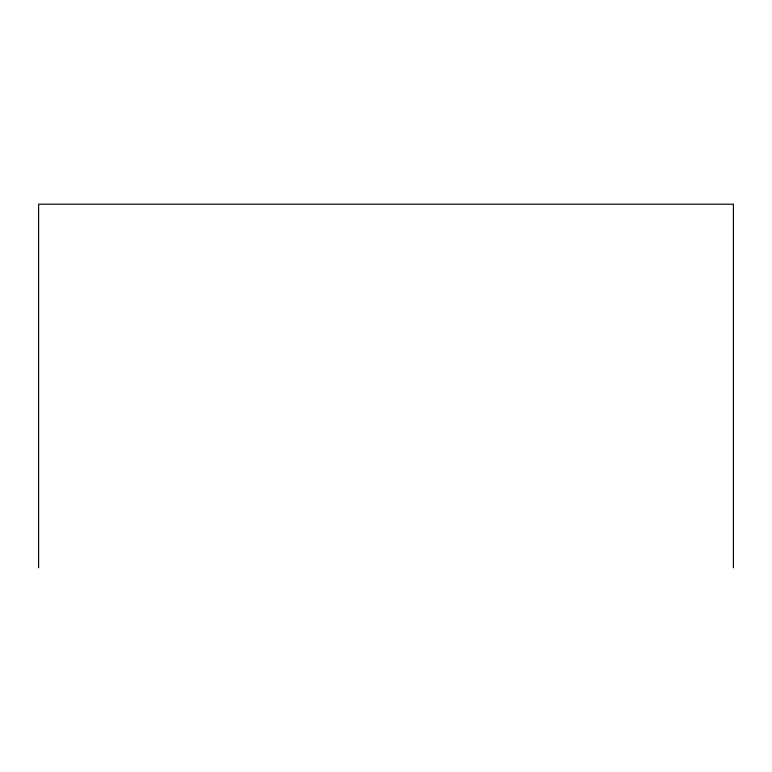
<?xml version="1.0" encoding="UTF-8"?>
<svg xmlns="http://www.w3.org/2000/svg" width="772" height="772" viewBox="0 0 772 772"><rect width="100%" height="100%" fill="white"/><g stroke="black" fill="none" stroke-linecap="round" stroke-linejoin="round"><path stroke-width="1.16" d="M733.4 567.806L733.4 204.194L38.6 204.194L38.6 567.806"/></g></svg>
